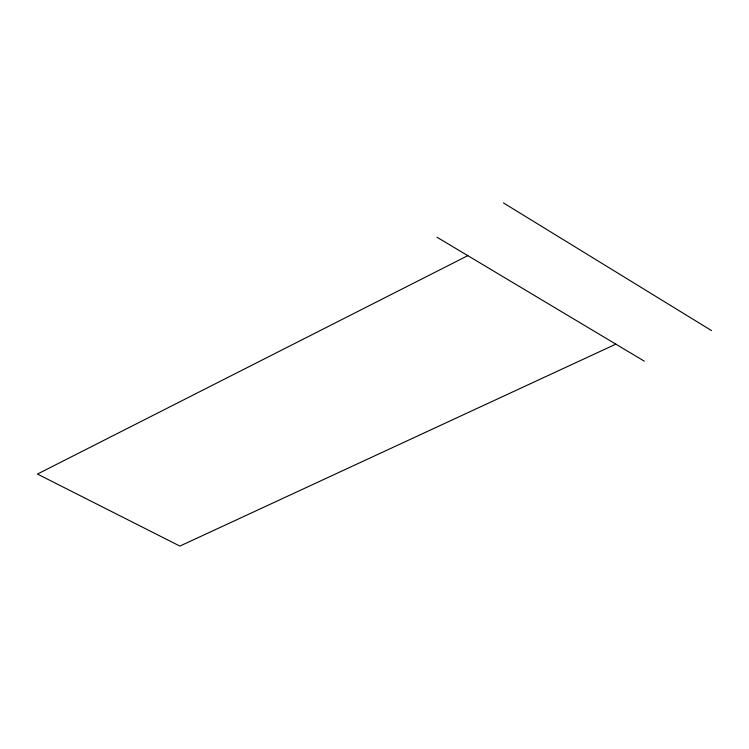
<?xml version="1.0" encoding="UTF-8"?>
<svg xmlns="http://www.w3.org/2000/svg" width="749" height="749" viewBox="0 0 749 749"><rect width="100%" height="100%" fill="white"/><g stroke="black" fill="none" stroke-linecap="round" stroke-linejoin="round"><path stroke-width="1.12" d="M467.807 255.643L37.45 474.061L179.882 546.087L615.847 344.147M437.042 237.255L644.346 361.187M503.44 202.913L711.55 330.609"/></g></svg>
